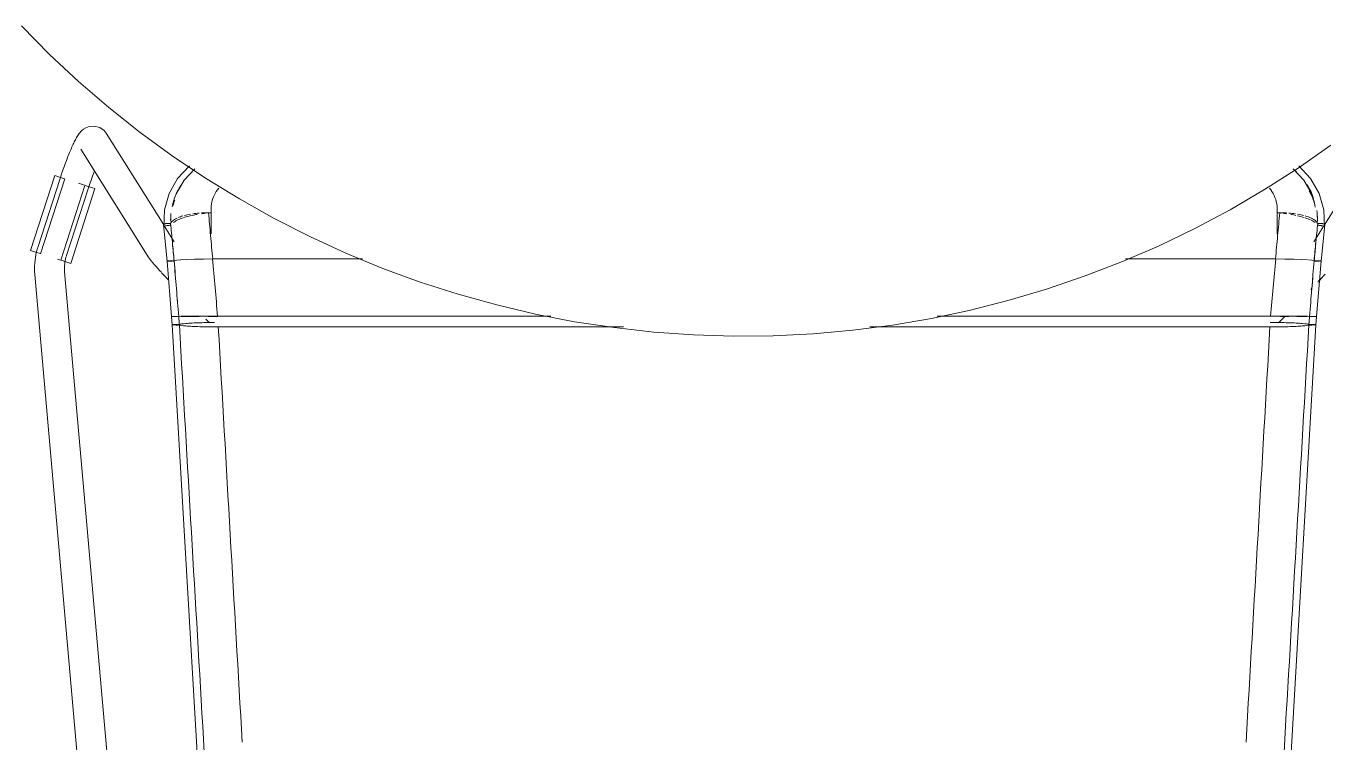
# Model space of a CAD drawing. Header units: millimetres. Extents: x 79795 to 317870, y -36033 to 97293.
# Drawn here: x 227363 to 227884, y 11743 to 12030 of the extents above; entities that cross this region are included whole.
import ezdxf

# ---------------------------------------------------------------- set-up
doc = ezdxf.new("R2010")
doc.units = ezdxf.units.MM
doc.header["$MEASUREMENT"] = 0
doc.layers.add('I-FURN', color=8, linetype='CONTINUOUS', lineweight=9)

msp = doc.modelspace()

# ---------------------------------------------------------------- linework, layer by layer
at = {"layer": 'I-FURN'}
for p, q in [((227361.4, 12030.01), (227372.65, 12018.63)), ((227372.65, 12018.63), (227384.35, 12007.72)), ((227384.35, 12007.72), (227396.48, 11997.28)), ((227396.48, 11997.28), (227409.01, 11987.33)), ((227384.27, 11986.41), (227384.02, 11986.03)), ((227384.55, 11986.81), (227384.27, 11986.41)), ((227384.86, 11987.21), (227384.55, 11986.81)), ((227385.23, 11987.63), (227384.86, 11987.21)), ((227385.69, 11988.1), (227385.23, 11987.63)), ((227386.32, 11988.62), (227385.69, 11988.1)), ((227387.24, 11989.18), (227386.32, 11988.62)), ((227388.62, 11989.71), (227387.24, 11989.18)), ((227390.59, 11989.88), (227388.62, 11989.71)), ((227392.82, 11989.29), (227390.59, 11989.88)), ((227394.55, 11988.07), (227392.82, 11989.29)), ((227394.55, 11988.07), (227395.44, 11986.95)), ((227418.48, 11950.18), (227395.44, 11986.95)), ((227409.01, 11987.33), (227421.93, 11977.9)), ((227907.23, 11986.95), (227884.2, 11950.18)), ((227381.68, 11981.5), (227381.44, 11980.96)), ((227381.92, 11982.03), (227381.68, 11981.5)), ((227382.16, 11982.54), (227381.92, 11982.03)), ((227382.39, 11983.03), (227382.16, 11982.54)), ((227382.62, 11983.5), (227382.39, 11983.03)), ((227382.85, 11983.96), (227382.62, 11983.5)), ((227383.08, 11984.4), (227382.85, 11983.96)), ((227383.31, 11984.83), (227383.08, 11984.4)), ((227383.54, 11985.24), (227383.31, 11984.83)), ((227383.77, 11985.64), (227383.54, 11985.24)), ((227384.02, 11986.03), (227383.77, 11985.64)), ((227873.62, 11973.02), (227886.74, 11982.18)), ((227379.45, 11976.03), (227379.19, 11975.35)), ((227379.7, 11976.69), (227379.45, 11976.03)), ((227379.96, 11977.34), (227379.7, 11976.69)), ((227380.21, 11977.98), (227379.96, 11977.34)), ((227380.46, 11978.61), (227380.21, 11977.98)), ((227380.71, 11979.22), (227380.46, 11978.61)), ((227380.95, 11979.82), (227380.71, 11979.22)), ((227381.2, 11980.39), (227380.95, 11979.82)), ((227381.44, 11980.96), (227381.2, 11980.39)), ((227385.27, 11980.58), (227412.58, 11936.99)), ((227421.93, 11977.9), (227435.22, 11968.99)), ((227377.67, 11971.09), (227377.42, 11970.35)), ((227377.92, 11971.82), (227377.67, 11971.09)), ((227378.18, 11972.54), (227377.92, 11971.82)), ((227378.43, 11973.25), (227378.18, 11972.54)), ((227378.68, 11973.96), (227378.43, 11973.25)), ((227378.94, 11974.66), (227378.68, 11973.96)), ((227379.19, 11975.35), (227378.94, 11974.66)), ((227390.41, 11971.07), (227390.17, 11970.43)), ((227390.64, 11971.69), (227390.41, 11971.07)), ((227424.08, 11968.76), (227428.82, 11973.91)), ((227426.76, 11968.18), (227431.03, 11972.65)), ((227860.14, 11964.4), (227873.62, 11973.02)), ((227875.91, 11968.18), (227871.66, 11972.64)), ((227878.6, 11968.76), (227873.85, 11973.91)), ((227365.07, 11939.97), (227374.76, 11969.98)), ((227376.78, 11968.42), (227368.07, 11941.61)), ((227369.12, 11938.67), (227378.8, 11968.67)), ((227374.76, 11969.98), (227376.71, 11969.35)), ((227376.71, 11969.35), (227378.69, 11968.71)), ((227376.93, 11968.88), (227376.78, 11968.42)), ((227377.18, 11969.62), (227376.93, 11968.88)), ((227377.42, 11970.35), (227377.18, 11969.62)), ((227386.87, 11966.07), (227377.19, 11936.06)), ((227386.78, 11966.1), (227384.3, 11966.9)), ((227386.99, 11966.03), (227388.96, 11965.39)), ((227388.53, 11965.73), (227388.31, 11965.04)), ((227388.76, 11966.42), (227388.53, 11965.73)), ((227389, 11967.11), (227388.76, 11966.42)), ((227388.96, 11965.39), (227390.92, 11964.76)), ((227389.23, 11967.79), (227389, 11967.11)), ((227389.46, 11968.46), (227389.23, 11967.79)), ((227389.7, 11969.13), (227389.46, 11968.46)), ((227389.93, 11969.78), (227389.7, 11969.13)), ((227390.17, 11970.43), (227389.93, 11969.78)), ((227420.69, 11962.75), (227424.08, 11968.76)), ((227423.4, 11962.35), (227426.76, 11968.18)), ((227435.22, 11968.99), (227448.85, 11960.61)), ((227879.28, 11962.35), (227875.91, 11968.18)), ((227881.98, 11962.75), (227878.6, 11968.76)), ((227379.49, 11937.9), (227388.2, 11964.71)), ((227381.23, 11934.76), (227390.92, 11964.76)), ((227388.31, 11965.04), (227388.2, 11964.71)), ((227418.82, 11956.23), (227420.69, 11962.75)), ((227448.85, 11960.61), (227462.81, 11952.79)), ((227846.33, 11956.32), (227860.14, 11964.4)), ((227883.86, 11956.23), (227881.98, 11962.75)), ((227418.53, 11949.32), (227418.82, 11956.23)), ((227436.48, 11955.11), (227437.53, 11955.11)), ((227437.47, 11956.35), (227437.47, 11946.6)), ((227832.21, 11948.8), (227846.33, 11956.32)), ((227865.15, 11955.11), (227866.19, 11955.11)), ((227865.2, 11946.6), (227865.2, 11956.35)), ((227884.14, 11949.32), (227883.86, 11956.23)), ((227418.41, 11950.21), (227419.83, 11935.72)), ((227422.75, 11943.36), (227418.71, 11949.81)), ((227462.81, 11952.79), (227477.06, 11945.53)), ((227883.96, 11949.81), (227879.92, 11943.36)), ((227884.27, 11950.21), (227882.85, 11935.72)), ((227477.06, 11945.53), (227491.6, 11938.85)), ((227817.8, 11941.86), (227832.21, 11948.8)), ((227367.03, 11939.34), (227365.07, 11939.97)), ((227369, 11938.7), (227367.03, 11939.34)), ((227367.46, 11939.41), (227367.21, 11938.3)), ((227367.74, 11940.52), (227367.46, 11939.41)), ((227368.07, 11941.61), (227367.74, 11940.52)), ((227803.12, 11935.49), (227817.8, 11941.86)), ((227366.75, 11934.9), (227366.69, 11933.76)), ((227366.86, 11936.04), (227366.75, 11934.9)), ((227367.01, 11937.17), (227366.86, 11936.04)), ((227367.21, 11938.3), (227367.01, 11937.17)), ((227377.09, 11936.09), (227375.92, 11936.47)), ((227379.28, 11935.39), (227377.3, 11936.02)), ((227378.72, 11933.98), (227378.78, 11934.64)), ((227378.78, 11934.64), (227378.87, 11935.3)), ((227378.87, 11935.3), (227378.98, 11935.95)), ((227378.98, 11935.95), (227379.12, 11936.6)), ((227379.12, 11936.6), (227379.29, 11937.24)), ((227381.23, 11934.76), (227379.28, 11935.39)), ((227379.29, 11937.24), (227379.48, 11937.87)), ((227379.48, 11937.87), (227379.49, 11937.9)), ((227412.58, 11936.99), (227412.79, 11936.67)), ((227412.79, 11936.67), (227412.98, 11936.41)), ((227412.98, 11936.41), (227413.15, 11936.18)), ((227413.15, 11936.18), (227413.33, 11935.96)), ((227413.33, 11935.96), (227413.51, 11935.74)), ((227413.51, 11935.74), (227413.7, 11935.51)), ((227413.7, 11935.51), (227413.9, 11935.26)), ((227413.9, 11935.26), (227414.11, 11935.01)), ((227414.11, 11935.01), (227414.34, 11934.75)), ((227414.34, 11934.75), (227414.58, 11934.47)), ((227414.58, 11934.47), (227414.84, 11934.17)), ((227414.84, 11934.17), (227415.11, 11933.86)), ((227419.9, 11935.75), (227419.83, 11935.72)), ((227419.83, 11935.72), (227419.9, 11935.75)), ((227419.83, 11935.72), (227419.89, 11935.7)), ((227419.83, 11935.72), (227421.66, 11913.52)), ((227419.9, 11935.7), (227419.83, 11935.72)), ((227419.89, 11935.7), (227420.08, 11935.67)), ((227420.09, 11935.77), (227419.9, 11935.75)), ((227420.08, 11935.67), (227419.9, 11935.7)), ((227420.08, 11935.67), (227420.37, 11935.65)), ((227420.38, 11935.65), (227420.08, 11935.67)), ((227420.38, 11935.8), (227420.09, 11935.77)), ((227420.09, 11935.77), (227420.39, 11935.8)), ((227420.37, 11935.65), (227420.75, 11935.64)), ((227420.77, 11935.81), (227420.38, 11935.8)), ((227420.76, 11935.64), (227420.38, 11935.65)), ((227420.39, 11935.8), (227420.77, 11935.81)), ((227420.75, 11935.64), (227421.21, 11935.63)), ((227421.21, 11935.63), (227420.76, 11935.64)), ((227421.22, 11935.82), (227420.77, 11935.81)), ((227420.77, 11935.81), (227421.22, 11935.82)), ((227421.21, 11935.63), (227421.7, 11935.62)), ((227421.7, 11935.62), (227421.21, 11935.63)), ((227421.71, 11935.83), (227421.22, 11935.82)), ((227421.22, 11935.82), (227421.72, 11935.83)), ((227422.21, 11935.82), (227421.71, 11935.83)), ((227421.72, 11935.83), (227422.21, 11935.82)), ((227422.19, 11935.62), (227422.67, 11935.63)), ((227422.67, 11935.63), (227422.2, 11935.62)), ((227422.68, 11935.82), (227422.21, 11935.82)), ((227422.21, 11935.82), (227422.68, 11935.82)), ((227423.57, 11936.01), (227422.68, 11935.82)), ((227422.68, 11935.82), (227423.57, 11936.01)), ((227425.31, 11936.19), (227423.57, 11936.01)), ((227423.57, 11936.01), (227425.29, 11936.19)), ((227425.3, 11936.19), (227427.74, 11936.34)), ((227427.79, 11936.34), (227425.31, 11936.19)), ((227427.78, 11936.34), (227430.82, 11936.45)), ((227430.88, 11936.45), (227427.79, 11936.34)), ((227434.32, 11936.53), (227430.88, 11936.45)), ((227430.88, 11936.45), (227434.32, 11936.53)), ((227438.18, 11936.55), (227434.42, 11936.53)), ((227434.42, 11936.53), (227438.06, 11936.55)), ((227498.29, 11936.55), (227438.18, 11936.55)), ((227438.18, 11936.55), (227498.29, 11936.55)), ((227491.6, 11938.85), (227506.39, 11932.76)), ((227788.2, 11929.72), (227803.12, 11935.49)), ((227864.5, 11936.55), (227804.38, 11936.55)), ((227804.38, 11936.55), (227864.5, 11936.55)), ((227868.26, 11936.53), (227864.5, 11936.55)), ((227864.62, 11936.55), (227868.26, 11936.53)), ((227868.35, 11936.53), (227871.79, 11936.45)), ((227871.79, 11936.45), (227868.36, 11936.53)), ((227874.89, 11936.34), (227871.79, 11936.45)), ((227871.86, 11936.45), (227874.89, 11936.34)), ((227877.37, 11936.19), (227874.89, 11936.34)), ((227874.93, 11936.34), (227877.37, 11936.19)), ((227877.75, 11936.16), (227879.1, 11936.01)), ((227879.1, 11936.01), (227877.76, 11936.16)), ((227880, 11935.82), (227879.1, 11936.01)), ((227879.11, 11936.01), (227879.99, 11935.82)), ((227879.99, 11935.82), (227880.46, 11935.82)), ((227880.47, 11935.82), (227880, 11935.82)), ((227880.01, 11935.63), (227880.48, 11935.62)), ((227880.48, 11935.62), (227880.01, 11935.63)), ((227880.46, 11935.82), (227880.96, 11935.83)), ((227880.96, 11935.83), (227880.47, 11935.82)), ((227880.48, 11935.62), (227880.98, 11935.62)), ((227880.97, 11935.62), (227880.48, 11935.62)), ((227881.45, 11935.82), (227880.96, 11935.83)), ((227880.96, 11935.83), (227881.45, 11935.82)), ((227881.47, 11935.63), (227880.97, 11935.62)), ((227880.98, 11935.62), (227881.47, 11935.63)), ((227882.84, 11935.72), (227881.02, 11913.52)), ((227881.91, 11935.81), (227881.45, 11935.82)), ((227881.45, 11935.82), (227881.9, 11935.81)), ((227881.47, 11935.63), (227881.92, 11935.64)), ((227881.92, 11935.64), (227881.47, 11935.63)), ((227881.9, 11935.81), (227882.29, 11935.8)), ((227882.29, 11935.8), (227881.91, 11935.81)), ((227882.59, 11935.77), (227882.29, 11935.8)), ((227882.29, 11935.8), (227882.58, 11935.77)), ((227882.3, 11935.65), (227882.59, 11935.67)), ((227882.59, 11935.67), (227882.3, 11935.65)), ((227882.78, 11935.75), (227882.59, 11935.77)), ((227882.59, 11935.67), (227882.78, 11935.7)), ((227882.78, 11935.7), (227882.59, 11935.67)), ((227882.77, 11935.75), (227882.84, 11935.72)), ((227882.85, 11935.72), (227882.78, 11935.75)), ((227882.78, 11935.7), (227882.85, 11935.72)), ((227882.84, 11935.72), (227882.78, 11935.7)), ((227366.69, 11933.76), (227366.68, 11932.62)), ((227366.68, 11932.62), (227366.71, 11931.48)), ((227366.71, 11931.48), (227366.78, 11930.34)), ((227366.78, 11930.34), (227366.79, 11930.29)), ((227366.79, 11930.29), (227405.73, 11486.97)), ((227378.68, 11933.32), (227378.72, 11933.98)), ((227378.68, 11932.66), (227378.68, 11933.32)), ((227378.69, 11932), (227378.68, 11932.66)), ((227378.74, 11931.34), (227378.69, 11932)), ((227416.04, 11506.84), (227378.74, 11931.34)), ((227415.11, 11933.86), (227415.4, 11933.54)), ((227415.4, 11933.54), (227415.7, 11933.2)), ((227415.7, 11933.2), (227416.02, 11932.85)), ((227416.02, 11932.85), (227416.35, 11932.49)), ((227416.35, 11932.49), (227416.69, 11932.11)), ((227416.69, 11932.11), (227417.05, 11931.72)), ((227417.05, 11931.72), (227417.42, 11931.32)), ((227417.42, 11931.32), (227417.8, 11930.9)), ((227417.8, 11930.9), (227418.19, 11930.48)), ((227418.19, 11930.48), (227418.59, 11930.04)), ((227418.59, 11930.04), (227419, 11929.6)), ((227419, 11929.6), (227419.43, 11929.15)), ((227419.43, 11929.15), (227419.86, 11928.68)), ((227506.39, 11932.76), (227521.42, 11927.26)), ((227773.06, 11924.54), (227788.2, 11929.72)), ((227883.25, 11929.15), (227882.82, 11928.68)), ((227883.67, 11929.6), (227883.25, 11929.15)), ((227884.08, 11930.04), (227883.67, 11929.6)), ((227884.49, 11930.48), (227884.08, 11930.04)), ((227419.86, 11928.68), (227420.3, 11928.21)), ((227521.42, 11927.26), (227536.65, 11922.37)), ((227757.72, 11919.98), (227773.06, 11924.54)), ((227879.11, 11924.77), (227878.63, 11924.26)), ((227881.93, 11927.74), (227881.47, 11927.25)), ((227882.37, 11928.21), (227881.93, 11927.74)), ((227882.82, 11928.68), (227882.37, 11928.21)), ((227536.65, 11922.37), (227552.07, 11918.09)), ((227742.22, 11916.03), (227757.72, 11919.98)), ((227421.93, 11910.16), (227421.66, 11913.52)), ((227421.73, 11913.52), (227421.66, 11913.52)), ((227421.66, 11913.52), (227421.73, 11913.52)), ((227421.72, 11913.52), (227421.66, 11913.52)), ((227421.66, 11913.52), (227421.72, 11913.52)), ((227421.91, 11913.53), (227422.21, 11913.53)), ((227422.2, 11913.53), (227421.91, 11913.53)), ((227422.58, 11913.53), (227422.2, 11913.53)), ((227422.21, 11913.53), (227422.59, 11913.53)), ((227422.59, 11913.52), (227422.21, 11913.52)), ((227422.21, 11913.52), (227422.59, 11913.52)), ((227423.04, 11913.53), (227422.58, 11913.53)), ((227422.59, 11913.53), (227423.04, 11913.53)), ((227423.05, 11913.52), (227422.59, 11913.52)), ((227422.59, 11913.52), (227423.04, 11913.52)), ((227423.04, 11913.53), (227423.53, 11913.53)), ((227423.53, 11913.53), (227423.04, 11913.53)), ((227423.04, 11913.52), (227423.53, 11913.51)), ((227423.54, 11913.51), (227423.05, 11913.52)), ((227423.53, 11913.53), (227424.03, 11913.53)), ((227424.02, 11913.53), (227423.53, 11913.53)), ((227423.53, 11913.51), (227424.03, 11913.52)), ((227424.03, 11913.52), (227423.54, 11913.51)), ((227424.5, 11913.53), (227424.02, 11913.53)), ((227424.03, 11913.53), (227424.5, 11913.53)), ((227424.5, 11913.52), (227424.03, 11913.52)), ((227424.03, 11913.52), (227424.5, 11913.52)), ((227424.5, 11913.53), (227425.39, 11913.54)), ((227425.38, 11913.54), (227424.5, 11913.53)), ((227427.13, 11913.56), (227425.38, 11913.54)), ((227425.39, 11913.54), (227427.13, 11913.56)), ((227427.15, 11913.49), (227425.4, 11913.5)), ((227425.4, 11913.5), (227427.15, 11913.49)), ((227427.13, 11913.56), (227429.64, 11913.57)), ((227429.63, 11913.57), (227427.13, 11913.56)), ((227429.65, 11913.48), (227427.15, 11913.49)), ((227427.15, 11913.49), (227429.65, 11913.48)), ((227432.77, 11913.58), (227429.63, 11913.57)), ((227429.64, 11913.57), (227432.77, 11913.58)), ((227432.77, 11913.47), (227429.65, 11913.48)), ((227429.65, 11913.48), (227432.77, 11913.47)), ((227432.77, 11913.58), (227436.33, 11913.58)), ((227436.33, 11913.58), (227432.77, 11913.58)), ((227436.33, 11913.58), (227440.12, 11913.59)), ((227440.12, 11913.59), (227436.33, 11913.58)), ((227440.11, 11913.46), (227436.33, 11913.46)), ((227436.33, 11913.46), (227440.11, 11913.46)), ((227440.12, 11913.59), (227573.76, 11913.59)), ((227573.76, 11913.59), (227440.12, 11913.59)), ((227552.07, 11918.09), (227567.64, 11914.43)), ((227567.64, 11914.43), (227583.35, 11911.39)), ((227726.57, 11912.71), (227742.22, 11916.03)), ((227728.81, 11913.59), (227862.55, 11913.59)), ((227862.55, 11913.59), (227728.81, 11913.59)), ((227862.55, 11913.59), (227866.34, 11913.58)), ((227866.34, 11913.58), (227862.55, 11913.59)), ((227865.78, 11910.91), (227868.35, 11913.58)), ((227866.34, 11913.58), (227869.91, 11913.58)), ((227869.91, 11913.58), (227866.34, 11913.58)), ((227869.9, 11913.47), (227866.34, 11913.46)), ((227866.34, 11913.46), (227869.9, 11913.47)), ((227869.91, 11913.58), (227873.04, 11913.57)), ((227873.04, 11913.57), (227869.91, 11913.58)), ((227875.52, 11913.49), (227873.02, 11913.48)), ((227873.03, 11913.48), (227875.53, 11913.49)), ((227873.04, 11913.57), (227875.54, 11913.56)), ((227875.54, 11913.56), (227873.04, 11913.57)), ((227877.27, 11913.5), (227875.52, 11913.49)), ((227875.53, 11913.49), (227877.28, 11913.5)), ((227877.29, 11913.54), (227875.54, 11913.56)), ((227875.55, 11913.56), (227877.29, 11913.54)), ((227877.29, 11913.54), (227878.18, 11913.53)), ((227878.18, 11913.53), (227877.29, 11913.54)), ((227878.64, 11913.52), (227878.17, 11913.52)), ((227878.17, 11913.52), (227878.64, 11913.52)), ((227878.18, 11913.53), (227878.65, 11913.53)), ((227878.65, 11913.53), (227878.18, 11913.53)), ((227879.14, 11913.51), (227878.64, 11913.52)), ((227878.64, 11913.52), (227879.14, 11913.51)), ((227878.65, 11913.53), (227879.14, 11913.53)), ((227879.15, 11913.53), (227878.65, 11913.53)), ((227879.14, 11913.53), (227879.63, 11913.53)), ((227879.63, 11913.52), (227879.14, 11913.51)), ((227879.14, 11913.51), (227879.63, 11913.52)), ((227879.64, 11913.53), (227879.15, 11913.53)), ((227879.63, 11913.53), (227880.09, 11913.53)), ((227880.08, 11913.52), (227879.63, 11913.52)), ((227879.63, 11913.52), (227880.08, 11913.52)), ((227880.09, 11913.53), (227879.64, 11913.53)), ((227880.46, 11913.52), (227880.08, 11913.52)), ((227880.08, 11913.52), (227880.47, 11913.52)), ((227880.09, 11913.53), (227880.47, 11913.53)), ((227880.47, 11913.53), (227880.09, 11913.53)), ((227880.76, 11913.52), (227880.46, 11913.52)), ((227880.47, 11913.53), (227880.76, 11913.53)), ((227880.76, 11913.53), (227880.47, 11913.53)), ((227880.47, 11913.52), (227880.76, 11913.52)), ((227880.75, 11910.16), (227881.01, 11913.52)), ((227880.76, 11913.53), (227880.95, 11913.52)), ((227880.95, 11913.52), (227880.76, 11913.53)), ((227880.95, 11913.52), (227880.76, 11913.52)), ((227880.76, 11913.52), (227880.95, 11913.52)), ((227880.95, 11913.52), (227881.01, 11913.52)), ((227881.01, 11913.52), (227880.95, 11913.52)), ((227880.95, 11913.52), (227881.02, 11913.52)), ((227881.02, 11913.52), (227880.95, 11913.52)), ((227422, 11910.19), (227421.93, 11910.16)), ((227421.93, 11910.16), (227441.22, 11578.25)), ((227421.93, 11910.16), (227422, 11910.14)), ((227422.19, 11910.22), (227422, 11910.19)), ((227422, 11910.14), (227422.19, 11910.11)), ((227422.48, 11910.24), (227422.19, 11910.22)), ((227422.19, 11910.11), (227422.48, 11910.09)), ((227422.87, 11910.26), (227422.48, 11910.24)), ((227422.48, 11910.09), (227422.86, 11910.07)), ((227422.86, 11910.07), (227423.31, 11910.06)), ((227423.32, 11910.27), (227422.87, 11910.26)), ((227423.31, 11910.06), (227423.8, 11910.05)), ((227423.81, 11910.27), (227423.32, 11910.27)), ((227423.8, 11910.05), (227424.3, 11910.06)), ((227424.3, 11910.27), (227423.81, 11910.27)), ((227424.77, 11910.26), (227424.3, 11910.27)), ((227424.3, 11910.06), (227424.77, 11910.06)), ((227425.68, 11910.47), (227424.77, 11910.26)), ((227424.77, 11910.06), (227425.66, 11909.85)), ((227425.66, 11909.85), (227427.4, 11909.66)), ((227427.43, 11910.67), (227425.68, 11910.47)), ((227427.4, 11909.66), (227429.91, 11909.5)), ((227429.92, 11910.83), (227427.43, 11910.67)), ((227429.91, 11909.5), (227433.04, 11909.37)), ((227433.04, 11910.95), (227429.92, 11910.83)), ((227436.59, 11911.03), (227433.04, 11910.95)), ((227433.04, 11909.37), (227436.6, 11909.3)), ((227435.42, 11912.44), (227436.9, 11910.91)), ((227438.85, 11911.05), (227436.59, 11911.03)), ((227436.6, 11909.3), (227440.39, 11909.27)), ((227440.39, 11909.27), (227602.98, 11909.27)), ((227602.98, 11909.27), (227440.39, 11909.27)), ((227583.35, 11911.39), (227599.17, 11908.99)), ((227599.17, 11908.99), (227615.07, 11907.22)), ((227694.93, 11907.96), (227710.8, 11910.02)), ((227701.71, 11909.27), (227862.29, 11909.27)), ((227862.29, 11909.27), (227701.71, 11909.27)), ((227710.8, 11910.02), (227726.57, 11912.71)), ((227880.74, 11910.16), (227861.45, 11578.25)), ((227862.29, 11909.27), (227866.07, 11909.3)), ((227866.08, 11911.03), (227862.4, 11911.06)), ((227866.07, 11909.3), (227869.64, 11909.37)), ((227869.63, 11910.95), (227866.08, 11911.03)), ((227872.75, 11910.83), (227869.63, 11910.95)), ((227869.64, 11909.37), (227872.77, 11909.5)), ((227875.25, 11910.67), (227872.75, 11910.83)), ((227872.77, 11909.5), (227875.27, 11909.66)), ((227877, 11910.47), (227875.25, 11910.67)), ((227875.27, 11909.66), (227877.02, 11909.85)), ((227877.9, 11910.26), (227877, 11910.47)), ((227877.02, 11909.85), (227877.91, 11910.06)), ((227878.37, 11910.27), (227877.9, 11910.26)), ((227877.91, 11910.06), (227878.38, 11910.06)), ((227878.87, 11910.27), (227878.37, 11910.27)), ((227878.38, 11910.06), (227878.87, 11910.05)), ((227879.36, 11910.27), (227878.87, 11910.27)), ((227878.87, 11910.05), (227879.36, 11910.06)), ((227879.81, 11910.26), (227879.36, 11910.27)), ((227879.36, 11910.06), (227879.81, 11910.07)), ((227880.19, 11910.24), (227879.81, 11910.26)), ((227879.81, 11910.07), (227880.2, 11910.09)), ((227880.48, 11910.22), (227880.19, 11910.24)), ((227880.2, 11910.09), (227880.49, 11910.11)), ((227880.67, 11910.19), (227880.48, 11910.22)), ((227880.49, 11910.11), (227880.68, 11910.14)), ((227880.74, 11910.16), (227880.67, 11910.19)), ((227880.68, 11910.14), (227880.74, 11910.16)), ((227615.07, 11907.22), (227631.03, 11906.09)), ((227631.03, 11906.09), (227647.02, 11905.6)), ((227647.02, 11905.6), (227663.02, 11905.74)), ((227663.02, 11905.74), (227679, 11906.53)), ((227679, 11906.53), (227694.93, 11907.96))]:
    msp.add_line(p, q, dxfattribs=at)
for points in [[(227871.6, 11972.62), (227872.06, 11972.24), (227872.52, 11971.85), (227872.97, 11971.45)], [(227422.91, 11960.17), (227422.65, 11959.46), (227422.47, 11958.74), (227422.34, 11958)], [(227430.12, 11954.64), (227430.97, 11954.76), (227431.85, 11954.88), (227432.76, 11954.94)], [(227433.69, 11955.01), (227434.6, 11955.06), (227435.53, 11955.1), (227436.48, 11955.11)], [(227436.48, 11955.11), (227436.74, 11952.08), (227437.28, 11945.94), (227437.87, 11939.69), (227438.18, 11936.55)], [(227437.53, 11955.11), (227437.48, 11955.61), (227437.46, 11956.12), (227437.47, 11956.63)], [(227866.19, 11955.11), (227865.93, 11952.08), (227865.39, 11945.94), (227864.8, 11939.69), (227864.5, 11936.55)], [(227865.2, 11956.62), (227865.21, 11956.12), (227865.19, 11955.61), (227865.15, 11955.11)], [(227866.19, 11955.11), (227867.14, 11955.1), (227868.07, 11955.07), (227868.98, 11955.01)], [(227869.91, 11954.94), (227870.81, 11954.86), (227871.7, 11954.76), (227872.55, 11954.64)], [(227881.09, 11956.05), (227881.28, 11954.82), (227881.31, 11953.56), (227881.32, 11952.3)], [(227421.24, 11950.77), (227421.39, 11951.16), (227421.95, 11951.91), (227423.1, 11952.61), (227423.79, 11952.94)], [(227421.24, 11950.77), (227421.48, 11948.33), (227421.96, 11943.38), (227422.44, 11938.34), (227422.68, 11935.82)], [(227421.28, 11952.31), (227421.29, 11953.13), (227421.33, 11953.96), (227421.41, 11954.77)], [(227421.39, 11953.55), (227421.33, 11952.9), (227421.32, 11952.25), (227421.33, 11951.6)], [(227423.83, 11952.08), (227423.19, 11951.77), (227422.79, 11951.45), (227422.47, 11951.13)], [(227426.25, 11953.05), (227425.44, 11952.78), (227424.63, 11952.49), (227424.07, 11952.2)], [(227424.24, 11953.14), (227424.83, 11953.39), (227425.49, 11953.62), (227426.22, 11953.82)], [(227426.89, 11954.01), (227427.63, 11954.19), (227428.44, 11954.35), (227429.27, 11954.5)], [(227435.07, 11954.87), (227434.59, 11954.82), (227434.12, 11954.75), (227433.66, 11954.69)], [(227869.03, 11954.69), (227868.56, 11954.76), (227868.09, 11954.81), (227867.61, 11954.86)], [(227872.72, 11954.04), (227872.07, 11954.18), (227871.41, 11954.32), (227870.72, 11954.44)], [(227875.98, 11953.19), (227875.17, 11953.44), (227874.3, 11953.67), (227873.38, 11953.89)], [(227873.4, 11954.5), (227874.24, 11954.36), (227875.05, 11954.2), (227875.78, 11954.01)], [(227878.6, 11952.2), (227877.97, 11952.49), (227877.22, 11952.77), (227876.4, 11953.04)], [(227876.45, 11953.83), (227877.37, 11953.56), (227878.15, 11953.26), (227878.88, 11952.94)], [(227880.42, 11951.13), (227880.01, 11951.45), (227879.49, 11951.77), (227878.85, 11952.08)], [(227881.43, 11950.77), (227881.19, 11948.33), (227880.71, 11943.38), (227880.23, 11938.34), (227880, 11935.82)], [(227881.39, 11951.6), (227881.37, 11952.5), (227881.31, 11953.4), (227881.21, 11954.29)], [(227884.08, 11949.47), (227884.04, 11949.51), (227883.92, 11949.61), (227883.62, 11949.74), (227883.24, 11949.86), (227882.78, 11949.95), (227882.29, 11950.02), (227881.79, 11950.05), (227881.48, 11950.05), (227881.33, 11950.04)], [(227421.96, 11942.71), (227422.2, 11940.37), (227422.43, 11938), (227422.67, 11935.63)], [(227880.71, 11942.71), (227880.48, 11940.43), (227880.25, 11938.13), (227880.03, 11935.82)], [(227423.58, 11924.68), (227423.27, 11928.33), (227422.97, 11931.98), (227422.67, 11935.63)], [(227424.5, 11913.53), (227424.19, 11917.25), (227423.59, 11924.68), (227422.99, 11932.11), (227422.68, 11935.82)], [(227439.09, 11925.08), (227438.75, 11928.91), (227438.4, 11932.73), (227438.06, 11936.55)], [(227864.62, 11936.55), (227864.27, 11932.73), (227863.93, 11928.91), (227863.58, 11925.08)], [(227878.18, 11913.53), (227878.48, 11917.25), (227879.08, 11924.68), (227879.69, 11932.11), (227879.99, 11935.82)], [(227440.12, 11913.59), (227439.78, 11917.42), (227439.43, 11921.25), (227439.09, 11925.08)], [(227863.58, 11925.08), (227863.24, 11921.25), (227862.9, 11917.42), (227862.55, 11913.59)], [(227423.98, 11919.84), (227423.94, 11920.25), (227423.91, 11920.66), (227423.88, 11921.07)], [(227424.5, 11913.53), (227424.54, 11912.95), (227424.63, 11911.8), (227424.72, 11910.64), (227424.77, 11910.06)], [(227424.5, 11913.52), (227424.55, 11912.97), (227424.64, 11911.89), (227424.73, 11910.81), (227424.77, 11910.26)], [(227878.17, 11913.52), (227878.13, 11912.97), (227878.04, 11911.89), (227877.95, 11910.81), (227877.9, 11910.26)], [(227878.18, 11913.53), (227878.13, 11912.95), (227878.04, 11911.8), (227877.95, 11910.64), (227877.91, 11910.06)], [(227444.09, 11578.07), (227440.87, 11633.3), (227434.43, 11743.9), (227427.99, 11854.66), (227424.77, 11910.06)], [(227449.97, 11742.78), (227446.78, 11798.24), (227443.58, 11853.74), (227440.39, 11909.27)], [(227862.29, 11909.27), (227859.09, 11853.74), (227855.9, 11798.21), (227852.7, 11742.78)], [(227858.59, 11578.07), (227861.81, 11633.3), (227868.25, 11743.9), (227874.69, 11854.66), (227877.91, 11910.06)], [(227877.9, 11910.26), (227878.5, 11910.28), (227880, 11910.28), (227880.75, 11910.2), (227880.75, 11910.16)]]:
    msp.add_open_spline(points, degree=3, dxfattribs=at)
for points, knots in [([(227421.85, 11957.45), (227422.29, 11959.53), (227423.26, 11962.49), (227424.82, 11965.16), (227425.35, 11965.96)], [-0.8210019, -0.8210019, -0.8210019, -0.8210019, -0.6666667, -0.5975811, -0.5975811, -0.5975811, -0.5975811]), ([(227877.22, 11966.23), (227877.79, 11965.34), (227879.46, 11962.52), (227880.07, 11959.41), (227880.36, 11957.27)], [0.591443, 0.591443, 0.591443, 0.591443, 0.6666667, 0.8236682, 0.8236682, 0.8236682, 0.8236682]), ([(227437.53, 11955.11), (227437.31, 11957.49), (227437.94, 11961.09), (227439.87, 11964.09), (227440.64, 11965)], [0, 0, 0, 0, 0.3333333, 0.5, 0.5, 0.5, 0.5]), ([(227862.04, 11965), (227862.8, 11964.09), (227864.73, 11961.09), (227865.36, 11957.49), (227865.15, 11955.11)], [0.5, 0.5, 0.5, 0.5, 0.6666667, 1, 1, 1, 1]), ([(227880.35, 11958.38), (227879.96, 11959.72), (227879.27, 11961.59), (227878.32, 11963.33), (227878.03, 11963.82)], [0.2297626, 0.2297626, 0.2297626, 0.2297626, 0.3333333, 0.3750778, 0.3750778, 0.3750778, 0.3750778]), ([(227418.46, 11950.36), (227418.47, 11950.39), (227418.52, 11950.43), (227418.62, 11950.51), (227418.82, 11950.61), (227419.14, 11950.71), (227419.53, 11950.79), (227419.89, 11950.82), (227420.26, 11950.84), (227420.71, 11950.83), (227421.07, 11950.8), (227421.24, 11950.77)], [0.5555556, 0.5555556, 0.5555556, 0.5555556, 0.5833333, 0.6180556, 0.6527778, 0.7222222, 0.7916667, 0.8263889, 0.8611111, 0.9305556, 1, 1, 1, 1]), ([(227421.35, 11950.04), (227421.12, 11950.05), (227420.64, 11950.04), (227419.88, 11949.96), (227419.22, 11949.8), (227418.78, 11949.63), (227418.63, 11949.51), (227418.59, 11949.47)], [-1, -1, -1, -1, -0.90625, -0.8125, -0.71875, -0.625, -0.5625, -0.5625, -0.5625, -0.5625]), ([(227431.95, 11954.42), (227431.27, 11954.31), (227429.43, 11953.94), (227427.56, 11953.51), (227426.52, 11953.2)], [-0.7585604, -0.7585604, -0.7585604, -0.7585604, -0.6666667, -0.5, -0.5, -0.5, -0.5]), ([(227878.91, 11952.93), (227879.59, 11952.61), (227880.72, 11951.91), (227881.28, 11951.16), (227881.43, 11950.77)], [0.6690305, 0.6690305, 0.6690305, 0.6690305, 0.8333333, 1, 1, 1, 1]), ([(227881.43, 11950.77), (227881.57, 11950.79), (227881.86, 11950.82), (227882.28, 11950.84), (227882.65, 11950.83), (227882.95, 11950.8), (227883.22, 11950.77), (227883.47, 11950.72), (227883.69, 11950.66), (227883.89, 11950.59), (227884.08, 11950.5), (227884.19, 11950.41), (227884.22, 11950.36)], [0, 0, 0, 0, 0.0555556, 0.1111111, 0.1666667, 0.1944444, 0.2222222, 0.2777778, 0.3055556, 0.3333333, 0.3888889, 0.4444444, 0.4444444, 0.4444444, 0.4444444]), ([(227878.17, 11913.52), (227878.48, 11917.21), (227878.92, 11922.54), (227879.36, 11927.87), (227879.5, 11929.52)], [0, 0, 0, 0, 0.5, 0.7233886, 0.7233886, 0.7233886, 0.7233886]), ([(227421.93, 11910.16), (227421.93, 11910.18), (227422.07, 11910.21), (227422.46, 11910.24), (227422.85, 11910.26), (227423.31, 11910.27), (227423.8, 11910.28), (227424.31, 11910.27), (227424.62, 11910.27), (227424.77, 11910.26)], [-0.5, -0.5, -0.5, -0.5, -0.375, -0.3125, -0.25, -0.1875, -0.125, -0.0625, 0, 0, 0, 0]), ([(227424.77, 11910.06), (227424.54, 11910.06), (227424.05, 11910.05), (227423.42, 11910.05), (227422.96, 11910.07), (227422.54, 11910.08), (227422.09, 11910.11), (227421.93, 11910.14), (227421.93, 11910.16)], [-1, -1, -1, -1, -0.90625, -0.8125, -0.765625, -0.71875, -0.625, -0.501507, -0.501507, -0.501507, -0.501507]), ([(227424.77, 11910.26), (227425.06, 11910.41), (227426.46, 11910.62), (227429.81, 11910.84), (227432.96, 11910.96), (227436.08, 11911.03), (227438.09, 11911.05), (227438.85, 11911.05)], [-1, -1, -1, -1, -0.6666667, -0.5, -0.3333333, -0.1666667, -0.0664381, -0.0664381, -0.0664381, -0.0664381]), ([(227440.39, 11909.27), (227439.11, 11909.27), (227436.56, 11909.29), (227432.96, 11909.37), (227429.79, 11909.49), (227426.43, 11909.71), (227425.04, 11909.92), (227424.77, 11910.06)], [-1, -1, -1, -1, -0.833333, -0.666667, -0.5, -0.333333, 0, 0, 0, 0]), ([(227877.91, 11910.06), (227877.63, 11909.92), (227876.24, 11909.71), (227872.88, 11909.49), (227869.72, 11909.37), (227866.11, 11909.29), (227863.56, 11909.27), (227862.29, 11909.27)], [-1, -1, -1, -1, -0.666667, -0.5, -0.333333, -0.166667, 0, 0, 0, 0]), ([(227862.4, 11911.06), (227864.91, 11911.06), (227868.68, 11911), (227872.87, 11910.84), (227876.22, 11910.62), (227877.61, 11910.41), (227877.9, 11910.26)], [-0.996036, -0.996036, -0.996036, -0.996036, -0.6666667, -0.5, -0.3333333, 0, 0, 0, 0]), ([(227880.75, 11910.16), (227880.75, 11910.14), (227880.61, 11910.12), (227880.22, 11910.09), (227879.83, 11910.07), (227879.37, 11910.06), (227878.88, 11910.05), (227878.38, 11910.05), (227878.06, 11910.06), (227877.91, 11910.06)], [-0.498493, -0.498493, -0.498493, -0.498493, -0.375, -0.3125, -0.25, -0.1875, -0.125, -0.0625, 0, 0, 0, 0])]:
    msp.add_open_spline(points, degree=3, knots=knots, dxfattribs=at)

doc.saveas('drawing.dxf')
